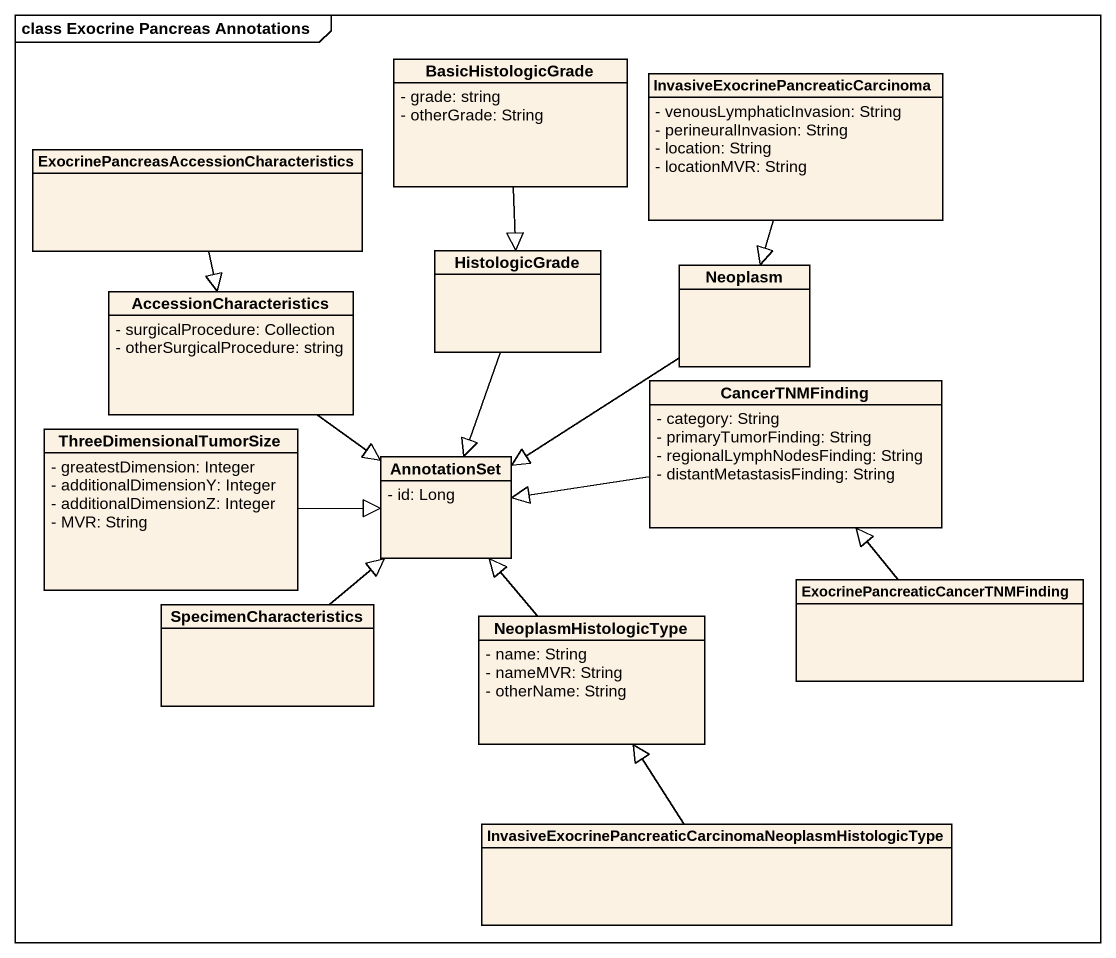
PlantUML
@startuml
mainframe class Exocrine Pancreas Annotations
hide circle
hide empty members
skinparam classAttributeIconSize 0
class BasicHistologicGrade {
  - grade: string
  - otherGrade: String
}
class "InvasiveExocrinePancreaticCarcinoma" as InvasiveExocrinePancreaticCa {
  - venousLymphaticInvasion: String
  - perineuralInvasion: String
  - location: String
  - locationMVR: String
}
class "ExocrinePancreasAccessionCharacteristics" as ExocrinePancreasAccessionCha
class HistologicGrade
class Neoplasm
class AccessionCharacteristics {
  - surgicalProcedure: Collection
  - otherSurgicalProcedure: string
}
class CancerTNMFinding {
  - category: String
  - primaryTumorFinding: String
  - regionalLymphNodesFinding: String
  - distantMetastasisFinding: String
}
class ThreeDimensionalTumorSize {
  - greatestDimension: Integer
  - additionalDimensionY: Integer
  - additionalDimensionZ: Integer
  - MVR: String
}
class AnnotationSet {
  - id: Long
}
class "ExocrinePancreaticCancerTNMFinding" as ExocrinePancreaticCancerTNMF
class SpecimenCharacteristics
class NeoplasmHistologicType {
  - name: String
  - nameMVR: String
  - otherName: String
}
class "InvasiveExocrinePancreaticCarcinomaNeoplasmHistologicType" as InvasiveExocrinePancreaticCa_2
BasicHistologicGrade --|> HistologicGrade
InvasiveExocrinePancreaticCa --|> Neoplasm
ExocrinePancreasAccessionCha --|> AccessionCharacteristics
HistologicGrade --|> AnnotationSet
Neoplasm --|> AnnotationSet
AccessionCharacteristics --|> AnnotationSet
CancerTNMFinding -left-|> AnnotationSet
ThreeDimensionalTumorSize -right-|> AnnotationSet
ExocrinePancreaticCancerTNMF -up-|> CancerTNMFinding
SpecimenCharacteristics -up-|> AnnotationSet
NeoplasmHistologicType -up-|> AnnotationSet
InvasiveExocrinePancreaticCa_2 -up-|> NeoplasmHistologicType
@enduml
